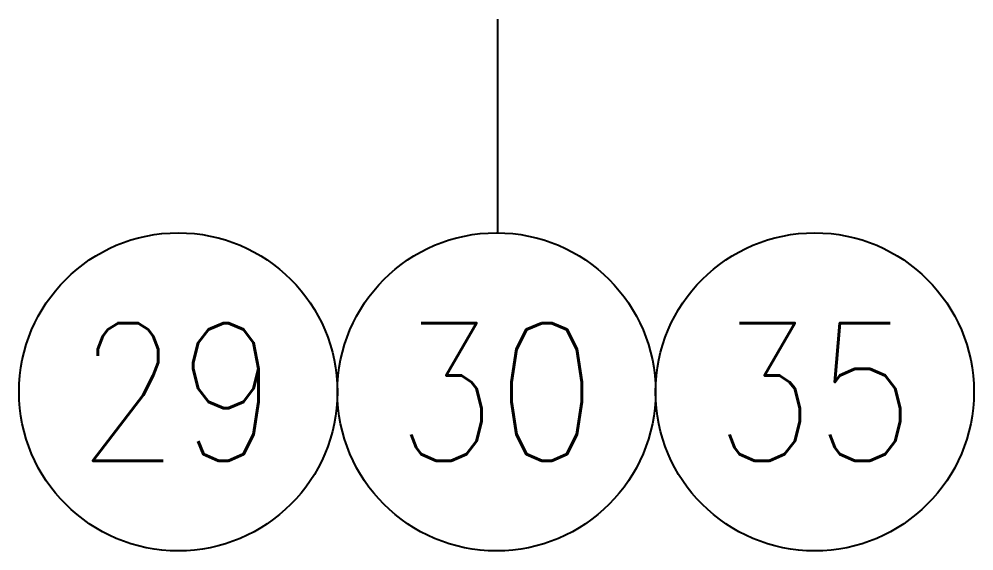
# Model space of a CAD drawing. Header units: inches. Extents: x -4 to 280, y -9 to 35.
# Drawn here: x 47.835 to 50.433, y 9.219 to 10.668 of the extents above; entities that cross this region are included whole.
import ezdxf
from ezdxf.enums import TextEntityAlignment as Align

# ---------------------------------------------------------------- set-up
doc = ezdxf.new("R2010")
doc.units = ezdxf.units.IN
doc.header["$LTSCALE"] = 0.5
doc.header["$MEASUREMENT"] = 0
doc.layers.add('G-Anno-Std-Note', color=151, linetype='Continuous', lineweight=25)
doc.layers.add('G-Anno-Std-Note @ 4', color=151, linetype='Continuous', lineweight=25)
doc.styles.add('Note', font='romans.shx', dxfattribs={"width": 0.75})

# ---------------------------------------------------------------- blocks, each defined once
blk = doc.blocks.new('Anno_Circle')
at = {"color": 0, "linetype": 'ByBlock', "lineweight": -2}
blk.add_circle((0, 0), 1.155, dxfattribs=at)
at = {"color": 0, "linetype": 'ByBlock', "lineweight": -2, "style": 'Note', "width": 0.85}
blk.add_attdef('ID', text='', height=1, dxfattribs=at).set_placement((0, 0), align=Align.MIDDLE)

msp = doc.modelspace()

# ---------------------------------------------------------------- linework, layer by layer
at = {"layer": 'G-Anno-Std-Note'}
msp.add_line((49.13673, 10.66767), (49.13673, 10.08569), dxfattribs=at)

# ---------------------------------------------------------------- block references
at = {"layer": 'G-Anno-Std-Note @ 4', "xscale": 0.375, "yscale": 0.375, "zscale": 0.375}
for p, values in [((48.26787, 9.65258), {'ID': '29'}), ((49.134, 9.65258), {'ID': '30'}), ((50.00014, 9.65258), {'ID': '35'})]:
    msp.add_blockref('Anno_Circle', p, dxfattribs=at).add_auto_attribs(values)

doc.saveas('drawing.dxf')
